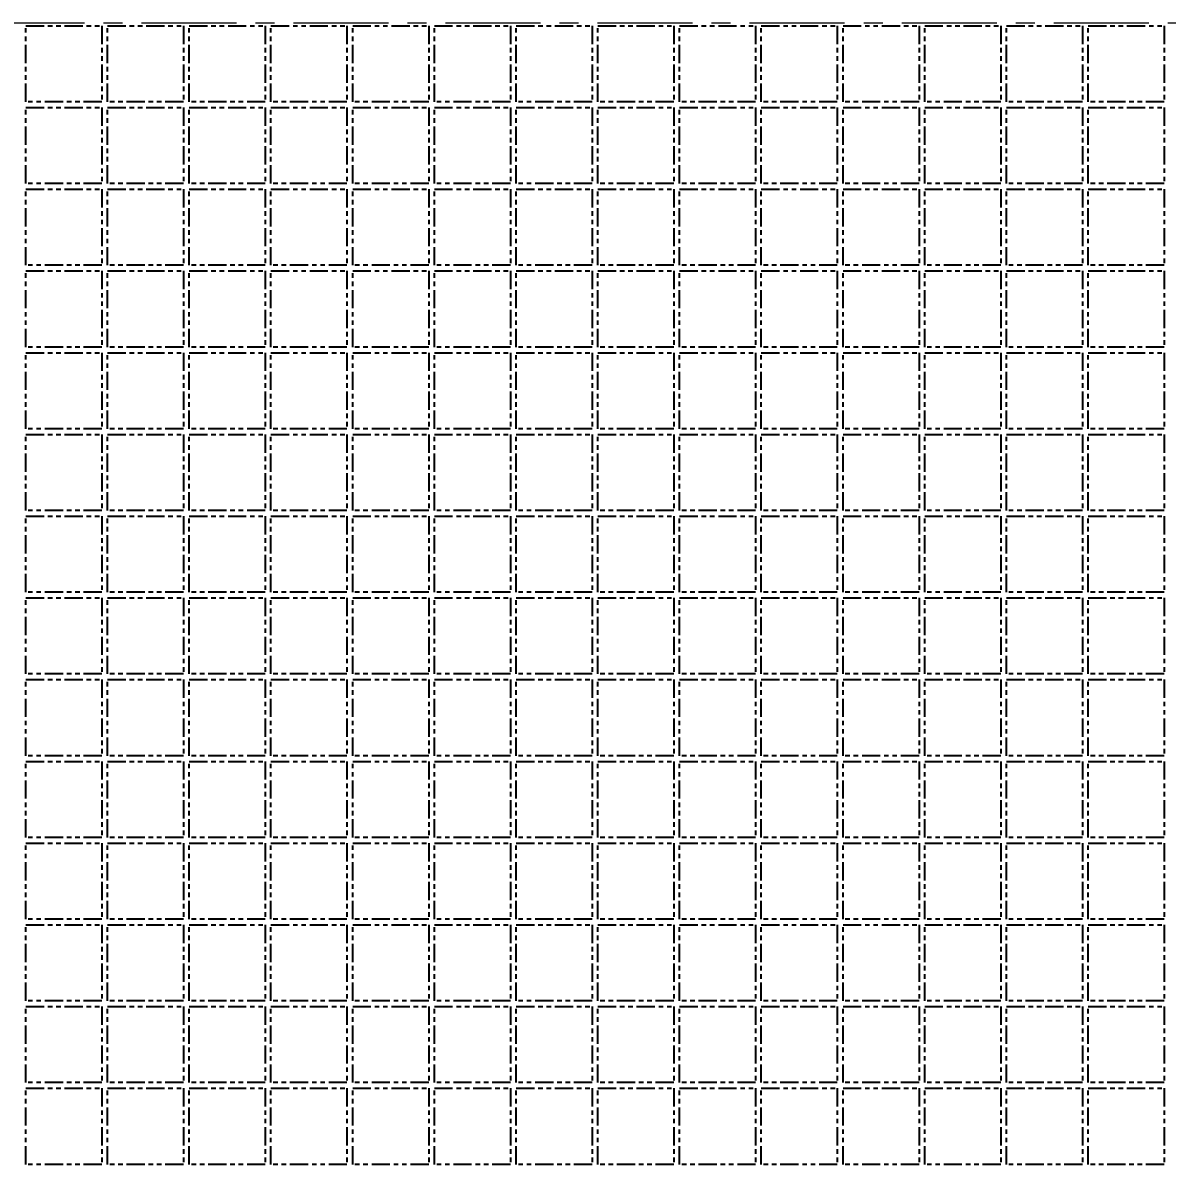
# Model space of a CAD drawing. Extents: x -338 to -53, y 67 to 196.
# Drawn here: x -153.74 to -123.64, y 117.88 to 148.05 of the extents above; entities that cross this region are included whole.
import ezdxf

# ---------------------------------------------------------------- set-up
doc = ezdxf.new("R2010")
doc.units = 0
doc.linetypes.add('ACAD_ISO09W100', pattern=[45, 24, -3, 6, -3, 6, -3])
doc.linetypes.add('CENTER', pattern=[2, 1.25, -0.25, 0.25, -0.25])
doc.layers.add('Center', color=1, linetype='CENTER', lineweight=0)
doc.layers.add('dimension', color=3, linetype='Continuous')
doc.layers.add('PKG Line', color=2, linetype='ACAD_ISO09W100')
doc.styles.add('SIMPLEX', font='SIMPLEX')
doc.dimstyles.new('1', dxfattribs={"dimtxt": 1, "dimasz": 1, "dimexe": 0.3, "dimexo": 0.3, "dimgap": 0.3, "dimtad": 0, "dimdec": 3, "dimzin": 1, "dimdsep": 46, "dimtxsty": 'SIMPLEX', "dimcen": 0, "dimclrd": 256, "dimclre": 256, "dimclrt": 7, "dimadec": 0, "dimazin": 1, "dimtm": 1.25, "dimtfac": 1, "dimtdec": 3, "dimtmove": 0, "dimatfit": 0, "dimfxl": 1, "dimtolj": 1, "dimtzin": 0, "dimlwd": -1, "dimlwe": -1, "dimarcsym": 1})

# ---------------------------------------------------------------- blocks, each defined once
blk = doc.blocks.new('*D15')
at = {"layer": 'Defpoints', "color": 0, "transparency": 16777216}
for p in [(2540.353, 1935.274), (2664.686, 1935.274), (2673.632, 1935.274)]:
    blk.add_point(p, dxfattribs=at)
at = {"layer": 'dimension', "transparency": 16777216}
blk.add_line((2664.986, 1935.274), (2673.632, 1935.274), dxfattribs=at)
at = {"layer": 'dimension', "color": 7, "transparency": 16777216, "insert": (2675.932, 1935.274), "char_height": 1, "attachment_point": 5, "style": 'SIMPLEX'}
blk.add_mtext('\\A1;0.000', dxfattribs=at)
blk = doc.blocks.new('*D31')
at = {"layer": 'Defpoints', "color": 0, "transparency": 16777216}
for p in [(2665.926, 1949.274), (2673.632, 1949.274), (2540.353, 1935.274)]:
    blk.add_point(p, dxfattribs=at)
at = {"layer": 'dimension', "transparency": 16777216}
blk.add_line((2666.226, 1949.274), (2673.632, 1949.274), dxfattribs=at)
at = {"layer": 'dimension', "color": 7, "transparency": 16777216, "insert": (2676.313, 1949.274), "char_height": 1, "attachment_point": 5, "style": 'SIMPLEX'}
blk.add_mtext('\\A1;14.000', dxfattribs=at)
blk = doc.blocks.new('*D32')
at = {"layer": 'Defpoints', "color": 0, "transparency": 16777216}
for p in [(2665.965, 1963.274), (2673.632, 1963.274), (2540.353, 1935.274)]:
    blk.add_point(p, dxfattribs=at)
at = {"layer": 'dimension', "transparency": 16777216}
blk.add_line((2666.265, 1963.274), (2673.632, 1963.274), dxfattribs=at)
at = {"layer": 'dimension', "color": 7, "transparency": 16777216, "insert": (2676.408, 1963.274), "char_height": 1, "attachment_point": 5, "style": 'SIMPLEX'}
blk.add_mtext('\\A1;28.000', dxfattribs=at)
blk = doc.blocks.new('*D33')
at = {"layer": 'Defpoints', "color": 0, "transparency": 16777216}
for p in [(2659.788, 1966.099), (2673.632, 1966.099), (2540.353, 1935.274)]:
    blk.add_point(p, dxfattribs=at)
at = {"layer": 'dimension', "transparency": 16777216}
blk.add_line((2660.088, 1966.099), (2673.632, 1966.099), dxfattribs=at)
at = {"layer": 'dimension', "color": 7, "transparency": 16777216, "insert": (2676.408, 1966.099), "char_height": 1, "attachment_point": 5, "style": 'SIMPLEX'}
blk.add_mtext('\\A1;30.825', dxfattribs=at)
blk = doc.blocks.new('*D34')
at = {"layer": 'Defpoints', "color": 0, "transparency": 16777216}
for p in [(2540.353, 1935.274), (2665.908, 1921.274), (2673.632, 1921.274)]:
    blk.add_point(p, dxfattribs=at)
at = {"layer": 'dimension', "transparency": 16777216}
blk.add_line((2666.208, 1921.274), (2673.632, 1921.274), dxfattribs=at)
at = {"layer": 'dimension', "color": 7, "transparency": 16777216, "insert": (2676.313, 1921.274), "char_height": 1, "attachment_point": 5, "style": 'SIMPLEX'}
blk.add_mtext('\\A1;14.000', dxfattribs=at)
blk = doc.blocks.new('*D35')
at = {"layer": 'Defpoints', "color": 0, "transparency": 16777216}
for p in [(2540.353, 1935.274), (2665.922, 1907.274), (2673.632, 1907.274)]:
    blk.add_point(p, dxfattribs=at)
at = {"layer": 'dimension', "transparency": 16777216}
blk.add_line((2666.222, 1907.274), (2673.632, 1907.274), dxfattribs=at)
at = {"layer": 'dimension', "color": 7, "transparency": 16777216, "insert": (2676.408, 1907.274), "char_height": 1, "attachment_point": 5, "style": 'SIMPLEX'}
blk.add_mtext('\\A1;28.000', dxfattribs=at)
blk = doc.blocks.new('*D46')
at = {"layer": 'Defpoints', "color": 0, "transparency": 16777216}
for p in [(2540.353, 1935.274), (2595.853, 1900.925), (2595.853, 1893.012)]:
    blk.add_point(p, dxfattribs=at)
at = {"layer": 'dimension', "transparency": 16777216}
blk.add_line((2595.853, 1900.625), (2595.853, 1893.012), dxfattribs=at)
at = {"layer": 'dimension', "color": 7, "transparency": 16777216, "insert": (2595.853, 1890.236), "char_height": 1, "attachment_point": 5, "rotation": 90, "style": 'SIMPLEX'}
blk.add_mtext('\\A1;55.500', dxfattribs=at)
blk = doc.blocks.new('*D47')
at = {"layer": 'Defpoints', "color": 0, "transparency": 16777216}
for p in [(2540.353, 1935.274), (2609.353, 1900.893), (2609.353, 1893.012)]:
    blk.add_point(p, dxfattribs=at)
at = {"layer": 'dimension', "transparency": 16777216}
blk.add_line((2609.353, 1900.593), (2609.353, 1893.012), dxfattribs=at)
at = {"layer": 'dimension', "color": 7, "transparency": 16777216, "insert": (2609.353, 1890.236), "char_height": 1, "attachment_point": 5, "rotation": 90, "style": 'SIMPLEX'}
blk.add_mtext('\\A1;69.000', dxfattribs=at)
blk = doc.blocks.new('*D48')
at = {"layer": 'Defpoints', "color": 0, "transparency": 16777216}
for p in [(2540.353, 1935.274), (2609.853, 1900.91), (2611.024, 1893.012)]:
    blk.add_point(p, dxfattribs=at)
at = {"layer": 'dimension', "transparency": 16777216}
for p, q in [((2609.853, 1900.61), (2609.853, 1897.012)), ((2609.853, 1897.012), (2611.024, 1895.012)), ((2611.024, 1895.012), (2611.024, 1893.012))]:
    blk.add_line(p, q, dxfattribs=at)
at = {"layer": 'dimension', "color": 7, "transparency": 16777216, "insert": (2611.024, 1890.236), "char_height": 1, "attachment_point": 5, "rotation": 90, "style": 'SIMPLEX'}
blk.add_mtext('\\A1;69.500', dxfattribs=at)
blk = doc.blocks.new('*D49')
at = {"layer": 'Defpoints', "color": 0, "transparency": 16777216}
for p in [(2540.353, 1935.274), (2656.853, 1900.932), (2656.853, 1893.012)]:
    blk.add_point(p, dxfattribs=at)
at = {"layer": 'dimension', "transparency": 16777216}
blk.add_line((2656.853, 1900.632), (2656.853, 1893.012), dxfattribs=at)
at = {"layer": 'dimension', "color": 7, "transparency": 16777216, "insert": (2656.853, 1889.95), "char_height": 1, "attachment_point": 5, "rotation": 90, "style": 'SIMPLEX'}
blk.add_mtext('\\A1;116.500', dxfattribs=at)
blk = doc.blocks.new('*D50')
at = {"layer": 'Defpoints', "color": 0, "transparency": 16777216}
for p in [(2540.353, 1935.274), (2659.678, 1904.294), (2659.679, 1893.012)]:
    blk.add_point(p, dxfattribs=at)
at = {"layer": 'dimension', "transparency": 16777216}
for p, q in [((2659.678, 1903.994), (2659.678, 1897.012)), ((2659.678, 1897.012), (2659.679, 1895.012)), ((2659.679, 1895.012), (2659.679, 1893.012))]:
    blk.add_line(p, q, dxfattribs=at)
at = {"layer": 'dimension', "color": 7, "transparency": 16777216, "insert": (2659.679, 1889.95), "char_height": 1, "attachment_point": 5, "rotation": 90, "style": 'SIMPLEX'}
blk.add_mtext('\\A1;119.325', dxfattribs=at)
blk = doc.blocks.new('*D61')
at = {"layer": 'Defpoints', "color": 0, "transparency": 16777216}
for p in [(2540.353, 1935.274), (2636.028, 1904.31), (2636.035, 1893.012)]:
    blk.add_point(p, dxfattribs=at)
at = {"layer": 'dimension', "transparency": 16777216}
for p, q in [((2636.028, 1904.01), (2636.028, 1897.012)), ((2636.028, 1897.012), (2636.035, 1895.012)), ((2636.035, 1895.012), (2636.035, 1893.012))]:
    blk.add_line(p, q, dxfattribs=at)
at = {"layer": 'dimension', "color": 7, "transparency": 16777216, "insert": (2636.035, 1890.236), "char_height": 1, "attachment_point": 5, "rotation": 90, "style": 'SIMPLEX'}
blk.add_mtext('\\A1;95.675', dxfattribs=at)
blk = doc.blocks.new('*D62')
at = {"layer": 'Defpoints', "color": 0, "transparency": 16777216}
for p in [(2636.006, 1977.057), (2636.028, 1966.211), (2540.353, 1935.274)]:
    blk.add_point(p, dxfattribs=at)
at = {"layer": 'dimension', "transparency": 16777216}
for p, q in [((2636.006, 1975.057), (2636.006, 1977.057)), ((2636.028, 1973.057), (2636.006, 1975.057)), ((2636.028, 1966.511), (2636.028, 1973.057))]:
    blk.add_line(p, q, dxfattribs=at)
at = {"layer": 'dimension', "color": 7, "transparency": 16777216, "insert": (2636.006, 1979.833), "char_height": 1, "attachment_point": 5, "rotation": 90, "style": 'SIMPLEX'}
blk.add_mtext('\\A1;95.675', dxfattribs=at)
blk = doc.blocks.new('*D66')
at = {"layer": 'Defpoints', "color": 0, "transparency": 16777216}
for p in [(2540.353, 1935.274), (2659.827, 1904.449), (2673.632, 1904.449)]:
    blk.add_point(p, dxfattribs=at)
at = {"layer": 'dimension', "transparency": 16777216}
blk.add_line((2660.127, 1904.449), (2673.632, 1904.449), dxfattribs=at)
at = {"layer": 'dimension', "color": 7, "transparency": 16777216, "insert": (2676.408, 1904.449), "char_height": 1, "attachment_point": 5, "style": 'SIMPLEX'}
blk.add_mtext('\\A1;30.825', dxfattribs=at)

msp = doc.modelspace()

# ---------------------------------------------------------------- linework, layer by layer
at = {"layer": 'Center', "ltscale": 2}
msp.add_line((-326.6222, 148.0527), (-77.6088, 148.0527), dxfattribs=at)
at = {"layer": 'PKG Line', "ltscale": 0.02}
for points in [[(-153.6655, 147.9777), (-151.6655, 147.9777), (-151.6655, 145.9777), (-153.6655, 145.9777)], [(-151.5155, 147.9777), (-149.5155, 147.9777), (-149.5155, 145.9777), (-151.5155, 145.9777)], [(-149.3655, 147.9777), (-147.3655, 147.9777), (-147.3655, 145.9777), (-149.3655, 145.9777)], [(-147.2155, 147.9777), (-145.2155, 147.9777), (-145.2155, 145.9777), (-147.2155, 145.9777)], [(-145.0655, 147.9777), (-143.0655, 147.9777), (-143.0655, 145.9777), (-145.0655, 145.9777)], [(-142.9155, 147.9777), (-140.9155, 147.9777), (-140.9155, 145.9777), (-142.9155, 145.9777)], [(-140.7655, 147.9777), (-138.7655, 147.9777), (-138.7655, 145.9777), (-140.7655, 145.9777)], [(-138.6155, 147.9777), (-136.6155, 147.9777), (-136.6155, 145.9777), (-138.6155, 145.9777)], [(-136.4655, 147.9777), (-134.4655, 147.9777), (-134.4655, 145.9777), (-136.4655, 145.9777)], [(-134.3155, 147.9777), (-132.3155, 147.9777), (-132.3155, 145.9777), (-134.3155, 145.9777)], [(-132.1655, 147.9777), (-130.1655, 147.9777), (-130.1655, 145.9777), (-132.1655, 145.9777)], [(-130.0155, 147.9777), (-128.0155, 147.9777), (-128.0155, 145.9777), (-130.0155, 145.9777)], [(-127.8655, 147.9777), (-125.8655, 147.9777), (-125.8655, 145.9777), (-127.8655, 145.9777)], [(-125.7155, 147.9777), (-123.7155, 147.9777), (-123.7155, 145.9777), (-125.7155, 145.9777)], [(-153.6655, 145.8277), (-151.6655, 145.8277), (-151.6655, 143.8277), (-153.6655, 143.8277)], [(-151.5155, 145.8277), (-149.5155, 145.8277), (-149.5155, 143.8277), (-151.5155, 143.8277)], [(-149.3655, 145.8277), (-147.3655, 145.8277), (-147.3655, 143.8277), (-149.3655, 143.8277)], [(-147.2155, 145.8277), (-145.2155, 145.8277), (-145.2155, 143.8277), (-147.2155, 143.8277)], [(-145.0655, 145.8277), (-143.0655, 145.8277), (-143.0655, 143.8277), (-145.0655, 143.8277)], [(-142.9155, 145.8277), (-140.9155, 145.8277), (-140.9155, 143.8277), (-142.9155, 143.8277)], [(-140.7655, 145.8277), (-138.7655, 145.8277), (-138.7655, 143.8277), (-140.7655, 143.8277)], [(-138.6155, 145.8277), (-136.6155, 145.8277), (-136.6155, 143.8277), (-138.6155, 143.8277)], [(-136.4655, 145.8277), (-134.4655, 145.8277), (-134.4655, 143.8277), (-136.4655, 143.8277)], [(-134.3155, 145.8277), (-132.3155, 145.8277), (-132.3155, 143.8277), (-134.3155, 143.8277)], [(-132.1655, 145.8277), (-130.1655, 145.8277), (-130.1655, 143.8277), (-132.1655, 143.8277)], [(-130.0155, 145.8277), (-128.0155, 145.8277), (-128.0155, 143.8277), (-130.0155, 143.8277)], [(-127.8655, 145.8277), (-125.8655, 145.8277), (-125.8655, 143.8277), (-127.8655, 143.8277)], [(-125.7155, 145.8277), (-123.7155, 145.8277), (-123.7155, 143.8277), (-125.7155, 143.8277)], [(-153.6655, 143.6777), (-151.6655, 143.6777), (-151.6655, 141.6777), (-153.6655, 141.6777)], [(-151.5155, 143.6777), (-149.5155, 143.6777), (-149.5155, 141.6777), (-151.5155, 141.6777)], [(-149.3655, 143.6777), (-147.3655, 143.6777), (-147.3655, 141.6777), (-149.3655, 141.6777)], [(-147.2155, 143.6777), (-145.2155, 143.6777), (-145.2155, 141.6777), (-147.2155, 141.6777)], [(-145.0655, 143.6777), (-143.0655, 143.6777), (-143.0655, 141.6777), (-145.0655, 141.6777)], [(-142.9155, 143.6777), (-140.9155, 143.6777), (-140.9155, 141.6777), (-142.9155, 141.6777)], [(-140.7655, 143.6777), (-138.7655, 143.6777), (-138.7655, 141.6777), (-140.7655, 141.6777)], [(-138.6155, 143.6777), (-136.6155, 143.6777), (-136.6155, 141.6777), (-138.6155, 141.6777)], [(-136.4655, 143.6777), (-134.4655, 143.6777), (-134.4655, 141.6777), (-136.4655, 141.6777)], [(-134.3155, 143.6777), (-132.3155, 143.6777), (-132.3155, 141.6777), (-134.3155, 141.6777)], [(-132.1655, 143.6777), (-130.1655, 143.6777), (-130.1655, 141.6777), (-132.1655, 141.6777)], [(-130.0155, 143.6777), (-128.0155, 143.6777), (-128.0155, 141.6777), (-130.0155, 141.6777)], [(-127.8655, 143.6777), (-125.8655, 143.6777), (-125.8655, 141.6777), (-127.8655, 141.6777)], [(-125.7155, 143.6777), (-123.7155, 143.6777), (-123.7155, 141.6777), (-125.7155, 141.6777)], [(-153.6655, 141.5277), (-151.6655, 141.5277), (-151.6655, 139.5277), (-153.6655, 139.5277)], [(-151.5155, 141.5277), (-149.5155, 141.5277), (-149.5155, 139.5277), (-151.5155, 139.5277)], [(-149.3655, 141.5277), (-147.3655, 141.5277), (-147.3655, 139.5277), (-149.3655, 139.5277)], [(-147.2155, 141.5277), (-145.2155, 141.5277), (-145.2155, 139.5277), (-147.2155, 139.5277)], [(-145.0655, 141.5277), (-143.0655, 141.5277), (-143.0655, 139.5277), (-145.0655, 139.5277)], [(-142.9155, 141.5277), (-140.9155, 141.5277), (-140.9155, 139.5277), (-142.9155, 139.5277)], [(-140.7655, 141.5277), (-138.7655, 141.5277), (-138.7655, 139.5277), (-140.7655, 139.5277)], [(-138.6155, 141.5277), (-136.6155, 141.5277), (-136.6155, 139.5277), (-138.6155, 139.5277)], [(-136.4655, 141.5277), (-134.4655, 141.5277), (-134.4655, 139.5277), (-136.4655, 139.5277)], [(-134.3155, 141.5277), (-132.3155, 141.5277), (-132.3155, 139.5277), (-134.3155, 139.5277)], [(-132.1655, 141.5277), (-130.1655, 141.5277), (-130.1655, 139.5277), (-132.1655, 139.5277)], [(-130.0155, 141.5277), (-128.0155, 141.5277), (-128.0155, 139.5277), (-130.0155, 139.5277)], [(-127.8655, 141.5277), (-125.8655, 141.5277), (-125.8655, 139.5277), (-127.8655, 139.5277)], [(-125.7155, 141.5277), (-123.7155, 141.5277), (-123.7155, 139.5277), (-125.7155, 139.5277)], [(-153.6655, 139.3777), (-151.6655, 139.3777), (-151.6655, 137.3777), (-153.6655, 137.3777)], [(-151.5155, 139.3777), (-149.5155, 139.3777), (-149.5155, 137.3777), (-151.5155, 137.3777)], [(-149.3655, 139.3777), (-147.3655, 139.3777), (-147.3655, 137.3777), (-149.3655, 137.3777)], [(-147.2155, 139.3777), (-145.2155, 139.3777), (-145.2155, 137.3777), (-147.2155, 137.3777)], [(-145.0655, 139.3777), (-143.0655, 139.3777), (-143.0655, 137.3777), (-145.0655, 137.3777)], [(-142.9155, 139.3777), (-140.9155, 139.3777), (-140.9155, 137.3777), (-142.9155, 137.3777)], [(-140.7655, 139.3777), (-138.7655, 139.3777), (-138.7655, 137.3777), (-140.7655, 137.3777)], [(-138.6155, 139.3777), (-136.6155, 139.3777), (-136.6155, 137.3777), (-138.6155, 137.3777)], [(-136.4655, 139.3777), (-134.4655, 139.3777), (-134.4655, 137.3777), (-136.4655, 137.3777)], [(-134.3155, 139.3777), (-132.3155, 139.3777), (-132.3155, 137.3777), (-134.3155, 137.3777)], [(-132.1655, 139.3777), (-130.1655, 139.3777), (-130.1655, 137.3777), (-132.1655, 137.3777)], [(-130.0155, 139.3777), (-128.0155, 139.3777), (-128.0155, 137.3777), (-130.0155, 137.3777)], [(-127.8655, 139.3777), (-125.8655, 139.3777), (-125.8655, 137.3777), (-127.8655, 137.3777)], [(-125.7155, 139.3777), (-123.7155, 139.3777), (-123.7155, 137.3777), (-125.7155, 137.3777)], [(-153.6655, 137.2277), (-151.6655, 137.2277), (-151.6655, 135.2277), (-153.6655, 135.2277)], [(-151.5155, 137.2277), (-149.5155, 137.2277), (-149.5155, 135.2277), (-151.5155, 135.2277)], [(-149.3655, 137.2277), (-147.3655, 137.2277), (-147.3655, 135.2277), (-149.3655, 135.2277)], [(-147.2155, 137.2277), (-145.2155, 137.2277), (-145.2155, 135.2277), (-147.2155, 135.2277)], [(-145.0655, 137.2277), (-143.0655, 137.2277), (-143.0655, 135.2277), (-145.0655, 135.2277)], [(-142.9155, 137.2277), (-140.9155, 137.2277), (-140.9155, 135.2277), (-142.9155, 135.2277)], [(-140.7655, 137.2277), (-138.7655, 137.2277), (-138.7655, 135.2277), (-140.7655, 135.2277)], [(-138.6155, 137.2277), (-136.6155, 137.2277), (-136.6155, 135.2277), (-138.6155, 135.2277)], [(-136.4655, 137.2277), (-134.4655, 137.2277), (-134.4655, 135.2277), (-136.4655, 135.2277)], [(-134.3155, 137.2277), (-132.3155, 137.2277), (-132.3155, 135.2277), (-134.3155, 135.2277)], [(-132.1655, 137.2277), (-130.1655, 137.2277), (-130.1655, 135.2277), (-132.1655, 135.2277)], [(-130.0155, 137.2277), (-128.0155, 137.2277), (-128.0155, 135.2277), (-130.0155, 135.2277)], [(-127.8655, 137.2277), (-125.8655, 137.2277), (-125.8655, 135.2277), (-127.8655, 135.2277)], [(-125.7155, 137.2277), (-123.7155, 137.2277), (-123.7155, 135.2277), (-125.7155, 135.2277)], [(-153.6655, 135.0777), (-151.6655, 135.0777), (-151.6655, 133.0777), (-153.6655, 133.0777)], [(-151.5155, 135.0777), (-149.5155, 135.0777), (-149.5155, 133.0777), (-151.5155, 133.0777)], [(-149.3655, 135.0777), (-147.3655, 135.0777), (-147.3655, 133.0777), (-149.3655, 133.0777)], [(-147.2155, 135.0777), (-145.2155, 135.0777), (-145.2155, 133.0777), (-147.2155, 133.0777)], [(-145.0655, 135.0777), (-143.0655, 135.0777), (-143.0655, 133.0777), (-145.0655, 133.0777)], [(-142.9155, 135.0777), (-140.9155, 135.0777), (-140.9155, 133.0777), (-142.9155, 133.0777)], [(-140.7655, 135.0777), (-138.7655, 135.0777), (-138.7655, 133.0777), (-140.7655, 133.0777)], [(-138.6155, 135.0777), (-136.6155, 135.0777), (-136.6155, 133.0777), (-138.6155, 133.0777)], [(-136.4655, 135.0777), (-134.4655, 135.0777), (-134.4655, 133.0777), (-136.4655, 133.0777)], [(-134.3155, 135.0777), (-132.3155, 135.0777), (-132.3155, 133.0777), (-134.3155, 133.0777)], [(-132.1655, 135.0777), (-130.1655, 135.0777), (-130.1655, 133.0777), (-132.1655, 133.0777)], [(-130.0155, 135.0777), (-128.0155, 135.0777), (-128.0155, 133.0777), (-130.0155, 133.0777)], [(-127.8655, 135.0777), (-125.8655, 135.0777), (-125.8655, 133.0777), (-127.8655, 133.0777)], [(-125.7155, 135.0777), (-123.7155, 135.0777), (-123.7155, 133.0777), (-125.7155, 133.0777)], [(-153.6655, 132.9277), (-151.6655, 132.9277), (-151.6655, 130.9277), (-153.6655, 130.9277)], [(-151.5155, 132.9277), (-149.5155, 132.9277), (-149.5155, 130.9277), (-151.5155, 130.9277)], [(-149.3655, 132.9277), (-147.3655, 132.9277), (-147.3655, 130.9277), (-149.3655, 130.9277)], [(-147.2155, 132.9277), (-145.2155, 132.9277), (-145.2155, 130.9277), (-147.2155, 130.9277)], [(-145.0655, 132.9277), (-143.0655, 132.9277), (-143.0655, 130.9277), (-145.0655, 130.9277)], [(-142.9155, 132.9277), (-140.9155, 132.9277), (-140.9155, 130.9277), (-142.9155, 130.9277)], [(-140.7655, 132.9277), (-138.7655, 132.9277), (-138.7655, 130.9277), (-140.7655, 130.9277)], [(-138.6155, 132.9277), (-136.6155, 132.9277), (-136.6155, 130.9277), (-138.6155, 130.9277)], [(-136.4655, 132.9277), (-134.4655, 132.9277), (-134.4655, 130.9277), (-136.4655, 130.9277)], [(-134.3155, 132.9277), (-132.3155, 132.9277), (-132.3155, 130.9277), (-134.3155, 130.9277)], [(-132.1655, 132.9277), (-130.1655, 132.9277), (-130.1655, 130.9277), (-132.1655, 130.9277)], [(-130.0155, 132.9277), (-128.0155, 132.9277), (-128.0155, 130.9277), (-130.0155, 130.9277)], [(-127.8655, 132.9277), (-125.8655, 132.9277), (-125.8655, 130.9277), (-127.8655, 130.9277)], [(-125.7155, 132.9277), (-123.7155, 132.9277), (-123.7155, 130.9277), (-125.7155, 130.9277)], [(-153.6655, 130.7777), (-151.6655, 130.7777), (-151.6655, 128.7777), (-153.6655, 128.7777)], [(-151.5155, 130.7777), (-149.5155, 130.7777), (-149.5155, 128.7777), (-151.5155, 128.7777)], [(-149.3655, 130.7777), (-147.3655, 130.7777), (-147.3655, 128.7777), (-149.3655, 128.7777)], [(-147.2155, 130.7777), (-145.2155, 130.7777), (-145.2155, 128.7777), (-147.2155, 128.7777)], [(-145.0655, 130.7777), (-143.0655, 130.7777), (-143.0655, 128.7777), (-145.0655, 128.7777)], [(-142.9155, 130.7777), (-140.9155, 130.7777), (-140.9155, 128.7777), (-142.9155, 128.7777)], [(-140.7655, 130.7777), (-138.7655, 130.7777), (-138.7655, 128.7777), (-140.7655, 128.7777)], [(-138.6155, 130.7777), (-136.6155, 130.7777), (-136.6155, 128.7777), (-138.6155, 128.7777)], [(-136.4655, 130.7777), (-134.4655, 130.7777), (-134.4655, 128.7777), (-136.4655, 128.7777)], [(-134.3155, 130.7777), (-132.3155, 130.7777), (-132.3155, 128.7777), (-134.3155, 128.7777)], [(-132.1655, 130.7777), (-130.1655, 130.7777), (-130.1655, 128.7777), (-132.1655, 128.7777)], [(-130.0155, 130.7777), (-128.0155, 130.7777), (-128.0155, 128.7777), (-130.0155, 128.7777)], [(-127.8655, 130.7777), (-125.8655, 130.7777), (-125.8655, 128.7777), (-127.8655, 128.7777)], [(-125.7155, 130.7777), (-123.7155, 130.7777), (-123.7155, 128.7777), (-125.7155, 128.7777)], [(-153.6655, 128.6277), (-151.6655, 128.6277), (-151.6655, 126.6277), (-153.6655, 126.6277)], [(-151.5155, 128.6277), (-149.5155, 128.6277), (-149.5155, 126.6277), (-151.5155, 126.6277)], [(-149.3655, 128.6277), (-147.3655, 128.6277), (-147.3655, 126.6277), (-149.3655, 126.6277)], [(-147.2155, 128.6277), (-145.2155, 128.6277), (-145.2155, 126.6277), (-147.2155, 126.6277)], [(-145.0655, 128.6277), (-143.0655, 128.6277), (-143.0655, 126.6277), (-145.0655, 126.6277)], [(-142.9155, 128.6277), (-140.9155, 128.6277), (-140.9155, 126.6277), (-142.9155, 126.6277)], [(-140.7655, 128.6277), (-138.7655, 128.6277), (-138.7655, 126.6277), (-140.7655, 126.6277)], [(-138.6155, 128.6277), (-136.6155, 128.6277), (-136.6155, 126.6277), (-138.6155, 126.6277)], [(-136.4655, 128.6277), (-134.4655, 128.6277), (-134.4655, 126.6277), (-136.4655, 126.6277)], [(-134.3155, 128.6277), (-132.3155, 128.6277), (-132.3155, 126.6277), (-134.3155, 126.6277)], [(-132.1655, 128.6277), (-130.1655, 128.6277), (-130.1655, 126.6277), (-132.1655, 126.6277)], [(-130.0155, 128.6277), (-128.0155, 128.6277), (-128.0155, 126.6277), (-130.0155, 126.6277)], [(-127.8655, 128.6277), (-125.8655, 128.6277), (-125.8655, 126.6277), (-127.8655, 126.6277)], [(-125.7155, 128.6277), (-123.7155, 128.6277), (-123.7155, 126.6277), (-125.7155, 126.6277)], [(-153.6655, 126.4777), (-151.6655, 126.4777), (-151.6655, 124.4777), (-153.6655, 124.4777)], [(-151.5155, 126.4777), (-149.5155, 126.4777), (-149.5155, 124.4777), (-151.5155, 124.4777)], [(-149.3655, 126.4777), (-147.3655, 126.4777), (-147.3655, 124.4777), (-149.3655, 124.4777)], [(-147.2155, 126.4777), (-145.2155, 126.4777), (-145.2155, 124.4777), (-147.2155, 124.4777)], [(-145.0655, 126.4777), (-143.0655, 126.4777), (-143.0655, 124.4777), (-145.0655, 124.4777)], [(-142.9155, 126.4777), (-140.9155, 126.4777), (-140.9155, 124.4777), (-142.9155, 124.4777)], [(-140.7655, 126.4777), (-138.7655, 126.4777), (-138.7655, 124.4777), (-140.7655, 124.4777)], [(-138.6155, 126.4777), (-136.6155, 126.4777), (-136.6155, 124.4777), (-138.6155, 124.4777)], [(-136.4655, 126.4777), (-134.4655, 126.4777), (-134.4655, 124.4777), (-136.4655, 124.4777)], [(-134.3155, 126.4777), (-132.3155, 126.4777), (-132.3155, 124.4777), (-134.3155, 124.4777)], [(-132.1655, 126.4777), (-130.1655, 126.4777), (-130.1655, 124.4777), (-132.1655, 124.4777)], [(-130.0155, 126.4777), (-128.0155, 126.4777), (-128.0155, 124.4777), (-130.0155, 124.4777)], [(-127.8655, 126.4777), (-125.8655, 126.4777), (-125.8655, 124.4777), (-127.8655, 124.4777)], [(-125.7155, 126.4777), (-123.7155, 126.4777), (-123.7155, 124.4777), (-125.7155, 124.4777)], [(-153.6655, 124.3277), (-151.6655, 124.3277), (-151.6655, 122.3277), (-153.6655, 122.3277)], [(-151.5155, 124.3277), (-149.5155, 124.3277), (-149.5155, 122.3277), (-151.5155, 122.3277)], [(-149.3655, 124.3277), (-147.3655, 124.3277), (-147.3655, 122.3277), (-149.3655, 122.3277)], [(-147.2155, 124.3277), (-145.2155, 124.3277), (-145.2155, 122.3277), (-147.2155, 122.3277)], [(-145.0655, 124.3277), (-143.0655, 124.3277), (-143.0655, 122.3277), (-145.0655, 122.3277)], [(-142.9155, 124.3277), (-140.9155, 124.3277), (-140.9155, 122.3277), (-142.9155, 122.3277)], [(-140.7655, 124.3277), (-138.7655, 124.3277), (-138.7655, 122.3277), (-140.7655, 122.3277)], [(-138.6155, 124.3277), (-136.6155, 124.3277), (-136.6155, 122.3277), (-138.6155, 122.3277)], [(-136.4655, 124.3277), (-134.4655, 124.3277), (-134.4655, 122.3277), (-136.4655, 122.3277)], [(-134.3155, 124.3277), (-132.3155, 124.3277), (-132.3155, 122.3277), (-134.3155, 122.3277)], [(-132.1655, 124.3277), (-130.1655, 124.3277), (-130.1655, 122.3277), (-132.1655, 122.3277)], [(-130.0155, 124.3277), (-128.0155, 124.3277), (-128.0155, 122.3277), (-130.0155, 122.3277)], [(-127.8655, 124.3277), (-125.8655, 124.3277), (-125.8655, 122.3277), (-127.8655, 122.3277)], [(-125.7155, 124.3277), (-123.7155, 124.3277), (-123.7155, 122.3277), (-125.7155, 122.3277)], [(-153.6655, 122.1777), (-151.6655, 122.1777), (-151.6655, 120.1777), (-153.6655, 120.1777)], [(-151.5155, 122.1777), (-149.5155, 122.1777), (-149.5155, 120.1777), (-151.5155, 120.1777)], [(-149.3655, 122.1777), (-147.3655, 122.1777), (-147.3655, 120.1777), (-149.3655, 120.1777)], [(-147.2155, 122.1777), (-145.2155, 122.1777), (-145.2155, 120.1777), (-147.2155, 120.1777)], [(-145.0655, 122.1777), (-143.0655, 122.1777), (-143.0655, 120.1777), (-145.0655, 120.1777)], [(-142.9155, 122.1777), (-140.9155, 122.1777), (-140.9155, 120.1777), (-142.9155, 120.1777)], [(-140.7655, 122.1777), (-138.7655, 122.1777), (-138.7655, 120.1777), (-140.7655, 120.1777)], [(-138.6155, 122.1777), (-136.6155, 122.1777), (-136.6155, 120.1777), (-138.6155, 120.1777)], [(-136.4655, 122.1777), (-134.4655, 122.1777), (-134.4655, 120.1777), (-136.4655, 120.1777)], [(-134.3155, 122.1777), (-132.3155, 122.1777), (-132.3155, 120.1777), (-134.3155, 120.1777)], [(-132.1655, 122.1777), (-130.1655, 122.1777), (-130.1655, 120.1777), (-132.1655, 120.1777)], [(-130.0155, 122.1777), (-128.0155, 122.1777), (-128.0155, 120.1777), (-130.0155, 120.1777)], [(-127.8655, 122.1777), (-125.8655, 122.1777), (-125.8655, 120.1777), (-127.8655, 120.1777)], [(-125.7155, 122.1777), (-123.7155, 122.1777), (-123.7155, 120.1777), (-125.7155, 120.1777)], [(-153.6655, 120.0277), (-151.6655, 120.0277), (-151.6655, 118.0277), (-153.6655, 118.0277)], [(-151.5155, 120.0277), (-149.5155, 120.0277), (-149.5155, 118.0277), (-151.5155, 118.0277)], [(-149.3655, 120.0277), (-147.3655, 120.0277), (-147.3655, 118.0277), (-149.3655, 118.0277)], [(-147.2155, 120.0277), (-145.2155, 120.0277), (-145.2155, 118.0277), (-147.2155, 118.0277)], [(-145.0655, 120.0277), (-143.0655, 120.0277), (-143.0655, 118.0277), (-145.0655, 118.0277)], [(-142.9155, 120.0277), (-140.9155, 120.0277), (-140.9155, 118.0277), (-142.9155, 118.0277)], [(-140.7655, 120.0277), (-138.7655, 120.0277), (-138.7655, 118.0277), (-140.7655, 118.0277)], [(-138.6155, 120.0277), (-136.6155, 120.0277), (-136.6155, 118.0277), (-138.6155, 118.0277)], [(-136.4655, 120.0277), (-134.4655, 120.0277), (-134.4655, 118.0277), (-136.4655, 118.0277)], [(-134.3155, 120.0277), (-132.3155, 120.0277), (-132.3155, 118.0277), (-134.3155, 118.0277)], [(-132.1655, 120.0277), (-130.1655, 120.0277), (-130.1655, 118.0277), (-132.1655, 118.0277)], [(-130.0155, 120.0277), (-128.0155, 120.0277), (-128.0155, 118.0277), (-130.0155, 118.0277)], [(-127.8655, 120.0277), (-125.8655, 120.0277), (-125.8655, 118.0277), (-127.8655, 118.0277)], [(-125.7155, 120.0277), (-123.7155, 120.0277), (-123.7155, 118.0277), (-125.7155, 118.0277)]]:
    msp.add_lwpolyline(points, close=True, dxfattribs=at)

# ---------------------------------------------------------------- dimensions: what is measured, and where the dimension line sits
at = {"layer": 'dimension'}
for feature_location, offset, dtype, origin, picture, middle, set_off in [((-106.4405, 178.9903), (-0.022, 10.8454), 1, (-202.1155, 148.0527), '*D62', (-106.4624, 192.6118), (-2742.4689, -1787.2212)), ((-82.6814, 178.8777), (13.8445, 0), 0, (-202.1155, 148.0527), '*D33', (-66.0607, 178.8777), (-2742.4689, -1787.2212)), ((-76.5044, 176.0527), (7.6675, 0), 0, (-202.1155, 148.0527), '*D32', (-66.0607, 176.0527), (-2742.4689, -1787.2212)), ((-76.543, 162.0527), (7.7061, 0), 0, (-202.1155, 148.0527), '*D31', (-66.1559, 162.0527), (-2742.4689, -1787.2212)), ((-77.7827987036, 148.0527446836), (8.9459143498, 0), 0, (-202.1154709329, 148.0527446836), '*D15', (-66.5368843538, 148.0527446836), (-2742.4689187713, -1787.2211951467)), ((-76.561, 134.0527), (7.7241, 0), 0, (-202.1155, 148.0527), '*D34', (-66.1559, 134.0527), (-2742.4689, -1787.2212)), ((-76.5469, 120.0527), (7.71, 0), 0, (-202.1155, 148.0527), '*D35', (-66.0607, 120.0527), (-2742.4689, -1787.2212)), ((-146.6155, 113.7037), (0, -7.9126), 1, (-202.1155, 148.0527), '*D46', (-146.6155, 103.015), (-2742.4689, -1787.2212)), ((-133.1155, 113.6718), (0, -7.8806), 1, (-202.1155, 148.0527), '*D47', (-133.1155, 103.015), (-2742.4689, -1787.2212)), ((-132.6155, 113.6888), (1.1704, -7.8976), 1, (-202.1155, 148.0527), '*D48', (-131.4451, 103.015), (-2742.4689, -1787.2212)), ((-85.6155, 113.7111), (0, -7.92), 1, (-202.1155, 148.0527), '*D49', (-85.6155, 102.7293), (-2742.4689, -1787.2212)), ((-82.7905, 117.0728), (0.0007, -11.2817), 1, (-202.1155, 148.0527), '*D50', (-82.7898, 102.7293), (-2742.4689, -1787.2212)), ((-106.4405, 117.0887), (0.0062, -11.2975), 1, (-202.1155, 148.0527), '*D61', (-106.4342, 103.015), (-2742.4689, -1787.2212)), ((-82.6414, 117.2277), (13.8045, 0), 0, (-202.1155, 148.0527), '*D66', (-66.0607, 117.2277), (-2742.4689, -1787.2212))]:
    dim = msp.add_ordinate_dim(feature_location=feature_location, offset=offset, dtype=dtype, origin=origin, dimstyle='1', dxfattribs=at)
    dim.commit()
    dim.dimension.update_dxf_attribs({"geometry": picture, "text_midpoint": middle, "insert": set_off})

doc.saveas('drawing.dxf')
